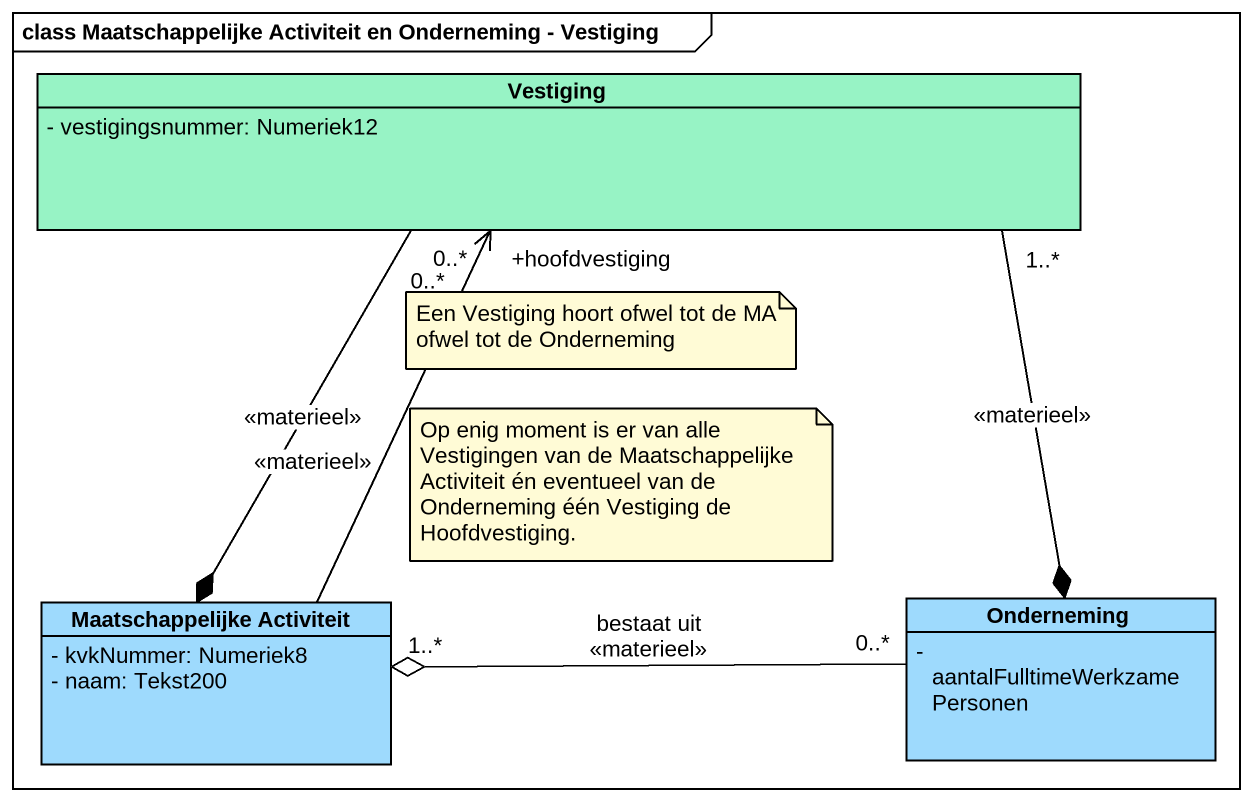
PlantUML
@startuml
mainframe class Maatschappelijke Activiteit en Onderneming - Vestiging
hide circle
hide empty members
skinparam classAttributeIconSize 0
class Vestiging #97F3C5 {
  - vestigingsnummer: Numeriek12
}
class "Maatschappelijke Activiteit" as Maatschappelijke_Activiteit #9EDAFD {
  - kvkNummer: Numeriek8
  - naam: Tekst200
}
class Onderneming #9EDAFD {
  - aantalFulltimeWerkzamePersonen
}
Vestiging "0..*" --* Maatschappelijke_Activiteit : <<materieel>>
Vestiging "1..*" --* Onderneming : <<materieel>>
Maatschappelijke_Activiteit -up-> "+hoofdvestiging\n0..*" Vestiging : <<materieel>>
Maatschappelijke_Activiteit "1..*" o-right- "0..*" Onderneming : bestaat uit\n<<materieel>>
note as N1
  Een Vestiging hoort ofwel tot de MA ofwel tot de Onderneming
end note
note as N2
  Op enig moment is er van alle Vestigingen van de Maatschappelijke Activiteit én eventueel van de Onderneming één Vestiging de Hoofdvestiging.
end note
@enduml
